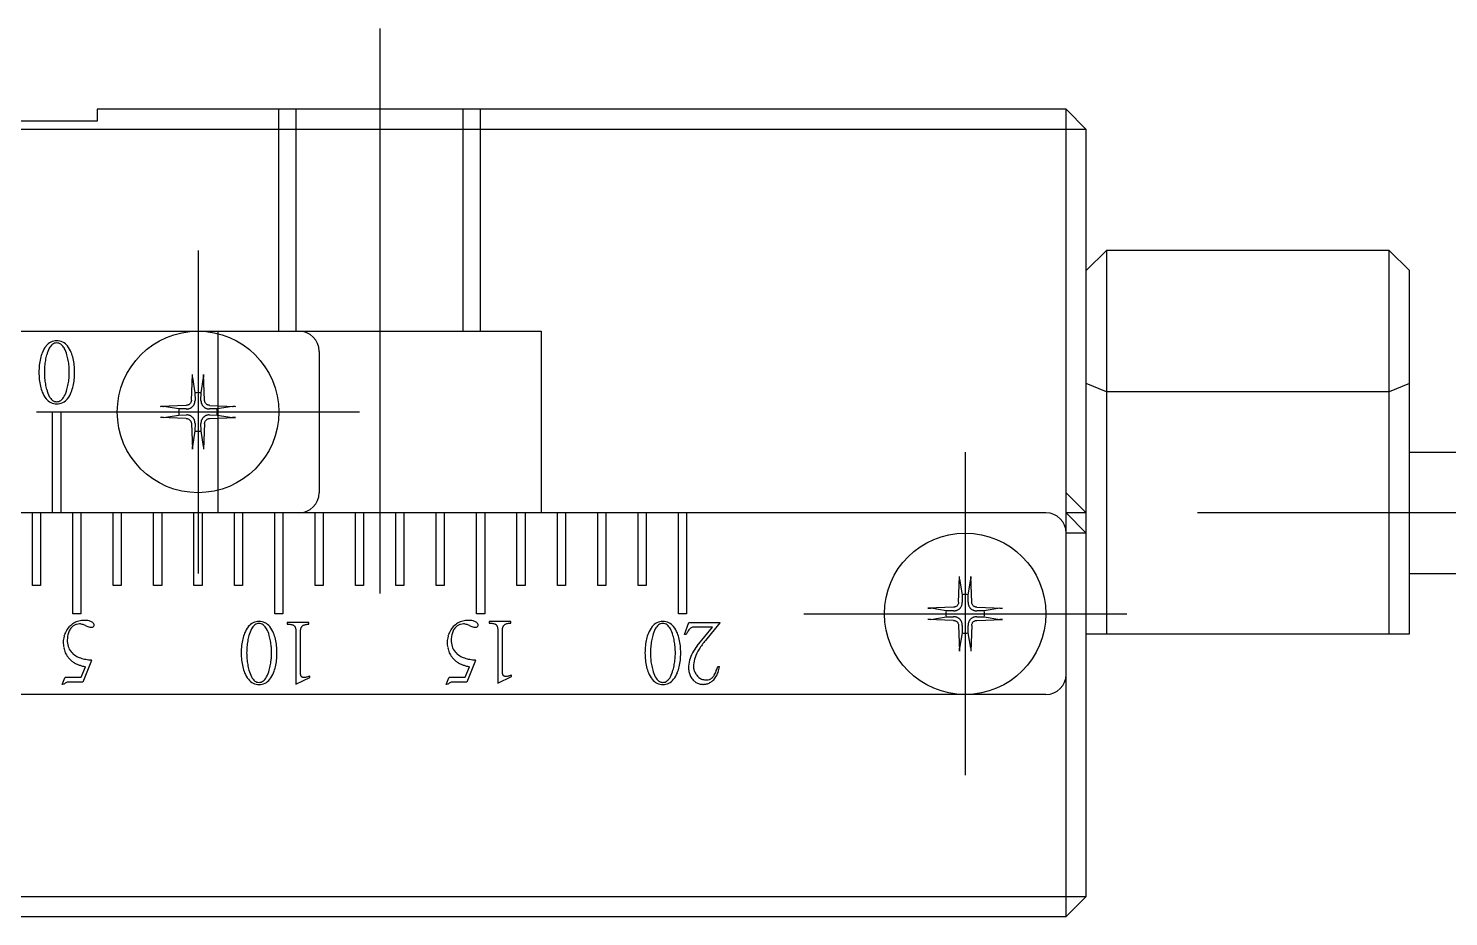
# Model space of a CAD drawing. Extents: x 1 to 209, y 0 to 188.
# Drawn here: x 103.41 to 138.58, y 165.63 to 187.63 of the extents above; entities that cross this region are included whole.
import ezdxf

# ---------------------------------------------------------------- set-up
doc = ezdxf.new("R2010")
doc.units = 0
doc.linetypes.add('CENTER', pattern=[50.8, 31.75, -6.35, 6.35, -6.35])
doc.linetypes.add('DASHED', pattern=[19.05, 12.7, -6.35])
doc.layers.get('0').update_dxf_attribs({"linetype": 'CONTINUOUS'})
doc.layers.add('CENTER', color=1, linetype='CENTER')

msp = doc.modelspace()

# ---------------------------------------------------------------- linework, layer by layer
at = {"color": 7, "linetype": 'CONTINUOUS'}
for p, q in [((129.107, 185.625), (105.107, 185.625)), ((105.107, 185.625), (105.107, 185.325)), ((129.607, 185.125), (129.107, 185.625)), ((129.107, 165.625), (129.107, 185.625)), ((129.607, 185.125), (69.607, 185.125)), ((105.107, 185.325), (94.107, 185.325)), ((129.607, 166.125), (129.607, 185.125)), ((130.107, 182.125), (129.607, 181.625)), ((137.107, 182.125), (130.107, 182.125)), ((130.107, 182.125), (130.107, 172.625)), ((137.607, 181.625), (137.107, 182.125)), ((137.107, 172.625), (137.107, 182.125)), ((137.607, 172.625), (137.607, 181.625)), ((89.107, 180.125), (110.107, 180.125)), ((110.607, 179.625), (110.607, 176.125)), ((107.444, 178.414), (107.469, 179.051)), ((107.468, 179.04), (107.469, 179.051)), ((107.468, 179.03), (107.468, 179.04)), ((107.468, 179.019), (107.468, 179.03)), ((107.745, 179.051), (107.745, 179.04)), ((107.769, 178.414), (107.745, 179.051)), ((107.745, 179.04), (107.745, 179.03)), ((107.745, 179.03), (107.745, 179.019)), ((107.468, 179.014), (107.468, 179.019)), ((107.468, 179.009), (107.468, 179.014)), ((107.468, 179), (107.468, 179.009)), ((107.468, 178.996), (107.468, 179)), ((107.468, 178.992), (107.468, 178.996)), ((107.469, 178.988), (107.468, 178.992)), ((107.469, 178.985), (107.469, 178.988)), ((107.469, 178.982), (107.469, 178.985)), ((107.47, 178.979), (107.469, 178.982)), ((107.47, 178.979), (107.529, 178.597)), ((107.684, 178.597), (107.743, 178.979)), ((107.744, 178.982), (107.743, 178.979)), ((107.745, 178.992), (107.744, 178.988)), ((107.744, 178.988), (107.744, 178.985)), ((107.744, 178.985), (107.744, 178.982)), ((107.745, 179.019), (107.745, 179.014)), ((107.745, 179.014), (107.745, 179.009)), ((107.745, 179.009), (107.745, 179)), ((107.745, 179), (107.745, 178.996)), ((107.745, 178.996), (107.745, 178.992)), ((130.107, 178.625), (129.607, 178.832)), ((137.607, 178.832), (137.107, 178.625)), ((107.406, 178.326), (107.397, 178.318)), ((107.414, 178.335), (107.406, 178.326)), ((107.421, 178.345), (107.414, 178.335)), ((107.428, 178.355), (107.421, 178.345)), ((107.433, 178.366), (107.428, 178.355)), ((107.438, 178.378), (107.433, 178.366)), ((107.441, 178.39), (107.438, 178.378)), ((107.443, 178.402), (107.441, 178.39)), ((107.444, 178.414), (107.443, 178.402)), ((107.529, 178.597), (107.534, 178.412)), ((107.679, 178.412), (107.684, 178.597)), ((107.77, 178.402), (107.769, 178.414)), ((107.772, 178.39), (107.77, 178.402)), ((107.775, 178.378), (107.772, 178.39)), ((107.78, 178.366), (107.775, 178.378)), ((107.785, 178.355), (107.78, 178.366)), ((107.792, 178.344), (107.785, 178.355)), ((107.799, 178.335), (107.792, 178.344)), ((107.807, 178.326), (107.799, 178.335)), ((107.816, 178.318), (107.807, 178.326)), ((137.107, 178.625), (130.107, 178.625)), ((104.007, 175.625), (104.007, 178.125)), ((104.007, 178.125), (104.207, 178.125)), ((104.207, 178.125), (104.207, 175.625)), ((107.317, 178.288), (106.681, 178.263)), ((106.681, 178.263), (106.691, 178.264)), ((106.691, 177.987), (106.681, 177.987)), ((107.317, 177.962), (106.681, 177.987)), ((106.691, 178.264), (106.702, 178.264)), ((106.702, 177.986), (106.691, 177.987)), ((106.702, 178.264), (106.712, 178.264)), ((106.712, 177.986), (106.702, 177.986)), ((106.712, 178.264), (106.717, 178.264)), ((106.717, 177.986), (106.712, 177.986)), ((106.717, 178.264), (106.722, 178.264)), ((106.722, 177.986), (106.717, 177.986)), ((106.722, 178.264), (106.732, 178.264)), ((106.732, 177.987), (106.722, 177.986)), ((106.732, 178.264), (106.736, 178.263)), ((106.736, 177.987), (106.732, 177.987)), ((106.736, 178.263), (106.74, 178.263)), ((106.74, 177.987), (106.736, 177.987)), ((106.74, 178.263), (106.744, 178.263)), ((106.744, 177.987), (106.74, 177.987)), ((106.744, 178.263), (106.747, 178.263)), ((106.747, 177.988), (106.744, 177.987)), ((106.747, 178.263), (106.75, 178.262)), ((106.75, 177.988), (106.747, 177.988)), ((106.75, 178.262), (106.753, 178.262)), ((106.753, 177.988), (106.75, 177.988)), ((107.134, 178.202), (106.753, 178.262)), ((106.753, 177.988), (107.134, 178.048)), ((107.319, 178.198), (107.134, 178.202)), ((107.134, 178.048), (107.319, 178.052)), ((107.329, 178.289), (107.317, 178.288)), ((107.342, 178.291), (107.329, 178.289)), ((107.354, 178.294), (107.342, 178.291)), ((107.365, 178.298), (107.354, 178.294)), ((107.377, 178.304), (107.365, 178.298)), ((107.387, 178.31), (107.377, 178.304)), ((107.397, 178.318), (107.387, 178.31)), ((107.826, 178.31), (107.816, 178.318)), ((107.837, 178.304), (107.826, 178.31)), ((107.848, 178.298), (107.837, 178.304)), ((107.86, 178.294), (107.848, 178.298)), ((107.872, 178.291), (107.86, 178.294)), ((107.884, 178.289), (107.872, 178.291)), ((107.896, 178.288), (107.884, 178.289)), ((108.079, 178.202), (107.894, 178.198)), ((107.894, 178.052), (108.079, 178.048)), ((107.896, 178.288), (108.533, 178.263)), ((107.896, 177.962), (108.533, 177.987)), ((108.461, 178.262), (108.079, 178.202)), ((108.079, 178.048), (108.461, 177.988)), ((108.461, 178.262), (108.463, 178.262)), ((108.463, 177.988), (108.461, 177.988)), ((108.463, 178.262), (108.466, 178.263)), ((108.466, 177.988), (108.463, 177.988)), ((108.466, 178.263), (108.47, 178.263)), ((108.47, 177.987), (108.466, 177.988)), ((108.47, 178.263), (108.473, 178.263)), ((108.473, 177.987), (108.47, 177.987)), ((108.473, 178.263), (108.477, 178.263)), ((108.477, 177.987), (108.473, 177.987)), ((108.477, 178.263), (108.482, 178.264)), ((108.482, 177.987), (108.477, 177.987)), ((108.482, 178.264), (108.491, 178.264)), ((108.491, 177.986), (108.482, 177.987)), ((108.491, 178.264), (108.496, 178.264)), ((108.496, 177.986), (108.491, 177.986)), ((108.496, 178.264), (108.501, 178.264)), ((108.501, 177.986), (108.496, 177.986)), ((108.501, 178.264), (108.512, 178.264)), ((108.512, 177.986), (108.501, 177.986)), ((108.512, 178.264), (108.522, 178.264)), ((108.522, 177.987), (108.512, 177.986)), ((108.522, 178.264), (108.533, 178.263)), ((108.533, 177.987), (108.522, 177.987)), ((107.317, 177.962), (107.329, 177.962)), ((107.329, 177.962), (107.341, 177.96)), ((107.341, 177.96), (107.353, 177.956)), ((107.353, 177.956), (107.365, 177.952)), ((107.365, 177.952), (107.376, 177.946)), ((107.376, 177.946), (107.387, 177.94)), ((107.387, 177.94), (107.397, 177.932)), ((107.397, 177.932), (107.406, 177.924)), ((107.406, 177.924), (107.414, 177.915)), ((107.414, 177.915), (107.421, 177.906)), ((107.421, 177.906), (107.428, 177.895)), ((107.428, 177.895), (107.433, 177.884)), ((107.433, 177.884), (107.438, 177.872)), ((107.438, 177.872), (107.441, 177.86)), ((107.441, 177.86), (107.443, 177.848)), ((107.443, 177.848), (107.444, 177.836)), ((107.444, 177.836), (107.469, 177.199)), ((107.529, 177.653), (107.47, 177.271)), ((107.534, 177.838), (107.529, 177.653)), ((107.684, 177.653), (107.679, 177.838)), ((107.743, 177.271), (107.684, 177.653)), ((107.769, 177.836), (107.745, 177.199)), ((107.769, 177.836), (107.77, 177.848)), ((107.77, 177.848), (107.772, 177.86)), ((107.772, 177.86), (107.775, 177.872)), ((107.775, 177.872), (107.78, 177.884)), ((107.78, 177.884), (107.785, 177.895)), ((107.785, 177.895), (107.792, 177.906)), ((107.792, 177.906), (107.799, 177.915)), ((107.799, 177.915), (107.807, 177.924)), ((107.807, 177.924), (107.816, 177.932)), ((107.816, 177.932), (107.826, 177.94)), ((107.826, 177.94), (107.836, 177.946)), ((107.836, 177.946), (107.848, 177.952)), ((107.848, 177.952), (107.859, 177.956)), ((107.859, 177.956), (107.871, 177.959)), ((107.871, 177.959), (107.884, 177.962)), ((107.884, 177.962), (107.896, 177.962)), ((107.469, 177.268), (107.47, 177.271)), ((107.743, 177.271), (107.744, 177.268)), ((107.468, 177.258), (107.469, 177.262)), ((107.468, 177.254), (107.468, 177.258)), ((107.468, 177.25), (107.468, 177.254)), ((107.468, 177.241), (107.468, 177.25)), ((107.468, 177.236), (107.468, 177.241)), ((107.468, 177.231), (107.468, 177.236)), ((107.468, 177.22), (107.468, 177.231)), ((107.468, 177.21), (107.468, 177.22)), ((107.469, 177.199), (107.468, 177.21)), ((107.469, 177.265), (107.469, 177.268)), ((107.469, 177.262), (107.469, 177.265)), ((107.744, 177.268), (107.744, 177.265)), ((107.744, 177.265), (107.744, 177.262)), ((107.744, 177.262), (107.745, 177.258)), ((107.745, 177.258), (107.745, 177.254)), ((107.745, 177.254), (107.745, 177.25)), ((107.745, 177.25), (107.745, 177.241)), ((107.745, 177.241), (107.745, 177.236)), ((107.745, 177.236), (107.745, 177.231)), ((107.745, 177.231), (107.745, 177.22)), ((107.745, 177.22), (107.745, 177.21)), ((107.745, 177.21), (107.745, 177.199)), ((137.607, 177.125), (150.607, 177.125)), ((129.607, 175.625), (129.107, 176.125)), ((128.607, 175.625), (70.607, 175.625)), ((103.507, 173.825), (103.507, 175.625)), ((103.707, 175.625), (103.707, 173.825)), ((104.507, 173.125), (104.507, 175.625)), ((104.707, 175.625), (104.707, 173.125)), ((105.507, 173.825), (105.507, 175.625)), ((105.707, 175.625), (105.707, 173.825)), ((106.507, 173.825), (106.507, 175.625)), ((106.707, 175.625), (106.707, 173.825)), ((107.507, 173.825), (107.507, 175.625)), ((107.707, 175.625), (107.707, 173.825)), ((108.507, 173.825), (108.507, 175.625)), ((108.707, 175.625), (108.707, 173.825)), ((109.507, 173.125), (109.507, 175.625)), ((109.707, 175.625), (109.707, 173.125)), ((110.507, 173.825), (110.507, 175.625)), ((110.707, 175.625), (110.707, 173.825)), ((111.507, 173.825), (111.507, 175.625)), ((111.707, 175.625), (111.707, 173.825)), ((112.507, 173.825), (112.507, 175.625)), ((112.707, 175.625), (112.707, 173.825)), ((113.507, 173.825), (113.507, 175.625)), ((113.707, 175.625), (113.707, 173.825)), ((114.507, 173.125), (114.507, 175.625)), ((114.707, 175.625), (114.707, 173.125)), ((115.507, 173.825), (115.507, 175.625)), ((115.707, 175.625), (115.707, 173.825)), ((116.507, 173.825), (116.507, 175.625)), ((116.707, 175.625), (116.707, 173.825)), ((117.507, 173.825), (117.507, 175.625)), ((117.707, 175.625), (117.707, 173.825)), ((118.507, 173.825), (118.507, 175.625)), ((118.707, 175.625), (118.707, 173.825)), ((119.507, 173.125), (119.507, 175.625)), ((119.707, 175.625), (119.707, 173.125)), ((129.607, 175.125), (129.107, 175.625)), ((129.607, 175.625), (129.107, 175.625)), ((129.607, 175.125), (129.107, 175.125)), ((129.107, 171.625), (129.107, 175.125)), ((137.607, 174.125), (150.607, 174.125)), ((103.707, 173.825), (103.507, 173.825)), ((105.707, 173.825), (105.507, 173.825)), ((106.707, 173.825), (106.507, 173.825)), ((107.707, 173.825), (107.507, 173.825)), ((108.707, 173.825), (108.507, 173.825)), ((110.707, 173.825), (110.507, 173.825)), ((111.707, 173.825), (111.507, 173.825)), ((112.707, 173.825), (112.507, 173.825)), ((113.707, 173.825), (113.507, 173.825)), ((115.707, 173.825), (115.507, 173.825)), ((116.707, 173.825), (116.507, 173.825)), ((117.707, 173.825), (117.507, 173.825)), ((118.707, 173.825), (118.507, 173.825)), ((126.444, 173.414), (126.469, 174.051)), ((126.468, 174.04), (126.469, 174.051)), ((126.468, 174.03), (126.468, 174.04)), ((126.468, 174.019), (126.468, 174.03)), ((126.468, 174.014), (126.468, 174.019)), ((126.468, 174.009), (126.468, 174.014)), ((126.468, 174), (126.468, 174.009)), ((126.468, 173.996), (126.468, 174)), ((126.468, 173.992), (126.468, 173.996)), ((126.469, 173.988), (126.468, 173.992)), ((126.469, 173.985), (126.469, 173.988)), ((126.469, 173.982), (126.469, 173.985)), ((126.47, 173.979), (126.469, 173.982)), ((126.47, 173.979), (126.529, 173.597)), ((126.684, 173.597), (126.743, 173.979)), ((126.744, 173.982), (126.743, 173.979)), ((126.745, 173.992), (126.744, 173.988)), ((126.744, 173.988), (126.744, 173.985)), ((126.744, 173.985), (126.744, 173.982)), ((126.745, 174.051), (126.745, 174.04)), ((126.769, 173.414), (126.745, 174.051)), ((126.745, 174.04), (126.745, 174.03)), ((126.745, 174.03), (126.745, 174.019)), ((126.745, 174.019), (126.745, 174.014)), ((126.745, 174.014), (126.745, 174.009)), ((126.745, 174.009), (126.745, 174)), ((126.745, 174), (126.745, 173.996)), ((126.745, 173.996), (126.745, 173.992)), ((126.443, 173.402), (126.441, 173.39)), ((126.444, 173.414), (126.443, 173.402)), ((126.529, 173.597), (126.534, 173.412)), ((126.679, 173.412), (126.684, 173.597)), ((126.77, 173.402), (126.769, 173.414)), ((126.772, 173.39), (126.77, 173.402)), ((104.707, 173.125), (104.507, 173.125)), ((109.707, 173.125), (109.507, 173.125)), ((114.707, 173.125), (114.507, 173.125)), ((119.707, 173.125), (119.507, 173.125)), ((126.317, 173.288), (125.681, 173.263)), ((125.681, 173.263), (125.691, 173.264)), ((125.691, 173.264), (125.702, 173.264)), ((125.702, 173.264), (125.712, 173.264)), ((125.712, 173.264), (125.717, 173.264)), ((125.717, 173.264), (125.722, 173.264)), ((125.722, 173.264), (125.732, 173.264)), ((125.732, 173.264), (125.736, 173.263)), ((125.736, 173.263), (125.74, 173.263)), ((125.74, 173.263), (125.744, 173.263)), ((125.744, 173.263), (125.747, 173.263)), ((125.747, 173.263), (125.75, 173.262)), ((125.75, 173.262), (125.753, 173.262)), ((126.134, 173.202), (125.753, 173.262)), ((126.319, 173.198), (126.134, 173.202)), ((126.134, 173.048), (126.319, 173.052)), ((126.329, 173.289), (126.317, 173.288)), ((126.342, 173.291), (126.329, 173.289)), ((126.354, 173.294), (126.342, 173.291)), ((126.365, 173.298), (126.354, 173.294)), ((126.377, 173.304), (126.365, 173.298)), ((126.387, 173.31), (126.377, 173.304)), ((126.397, 173.318), (126.387, 173.31)), ((126.406, 173.326), (126.397, 173.318)), ((126.414, 173.335), (126.406, 173.326)), ((126.421, 173.345), (126.414, 173.335)), ((126.428, 173.355), (126.421, 173.345)), ((126.433, 173.366), (126.428, 173.355)), ((126.438, 173.378), (126.433, 173.366)), ((126.441, 173.39), (126.438, 173.378)), ((126.775, 173.378), (126.772, 173.39)), ((126.78, 173.366), (126.775, 173.378)), ((126.785, 173.355), (126.78, 173.366)), ((126.792, 173.344), (126.785, 173.355)), ((126.799, 173.335), (126.792, 173.344)), ((126.807, 173.326), (126.799, 173.335)), ((126.816, 173.318), (126.807, 173.326)), ((126.826, 173.31), (126.816, 173.318)), ((126.837, 173.304), (126.826, 173.31)), ((126.848, 173.298), (126.837, 173.304)), ((126.86, 173.294), (126.848, 173.298)), ((126.872, 173.291), (126.86, 173.294)), ((126.884, 173.289), (126.872, 173.291)), ((126.896, 173.288), (126.884, 173.289)), ((127.079, 173.202), (126.894, 173.198)), ((126.894, 173.052), (127.079, 173.048)), ((126.896, 173.288), (127.533, 173.263)), ((127.461, 173.262), (127.079, 173.202)), ((127.461, 173.262), (127.463, 173.262)), ((127.463, 173.262), (127.466, 173.263)), ((127.466, 173.263), (127.47, 173.263)), ((127.47, 173.263), (127.473, 173.263)), ((127.473, 173.263), (127.477, 173.263)), ((127.477, 173.263), (127.482, 173.264)), ((127.482, 173.264), (127.491, 173.264)), ((127.491, 173.264), (127.496, 173.264)), ((127.496, 173.264), (127.501, 173.264)), ((127.501, 173.264), (127.512, 173.264)), ((127.512, 173.264), (127.522, 173.264)), ((127.522, 173.264), (127.533, 173.263)), ((110.355, 172.909), (109.819, 172.909)), ((109.819, 172.909), (109.819, 172.868)), ((109.819, 172.868), (109.841, 172.868)), ((109.841, 172.868), (109.863, 172.867)), ((109.863, 172.867), (109.885, 172.865)), ((109.885, 172.865), (109.906, 172.862)), ((109.906, 172.862), (109.927, 172.858)), ((109.927, 172.858), (109.946, 172.853)), ((109.946, 172.853), (109.955, 172.849)), ((109.955, 172.849), (109.964, 172.845)), ((109.964, 172.845), (109.973, 172.841)), ((109.973, 172.841), (109.982, 172.836)), ((109.982, 172.836), (109.988, 172.83)), ((109.988, 172.83), (109.994, 172.824)), ((109.994, 172.824), (110, 172.818)), ((110, 172.818), (110.005, 172.811)), ((110.005, 172.811), (110.01, 172.804)), ((110.01, 172.804), (110.014, 172.796)), ((110.014, 172.796), (110.017, 172.788)), ((110.017, 172.788), (110.02, 172.78)), ((110.02, 172.78), (110.025, 172.764)), ((110.025, 172.764), (110.028, 172.746)), ((110.028, 172.746), (110.03, 172.729)), ((110.03, 172.729), (110.03, 172.711)), ((110.03, 172.711), (110.03, 171.385)), ((110.145, 172.695), (110.147, 172.718)), ((110.147, 172.718), (110.151, 172.741)), ((110.151, 172.741), (110.153, 172.752)), ((110.153, 172.752), (110.156, 172.763)), ((110.156, 172.763), (110.16, 172.774)), ((110.16, 172.774), (110.164, 172.784)), ((110.164, 172.784), (110.169, 172.794)), ((110.169, 172.794), (110.175, 172.804)), ((110.175, 172.804), (110.182, 172.813)), ((110.182, 172.813), (110.189, 172.821)), ((110.189, 172.821), (110.197, 172.829)), ((110.197, 172.829), (110.206, 172.836)), ((110.206, 172.836), (110.212, 172.84)), ((110.212, 172.84), (110.22, 172.844)), ((110.22, 172.844), (110.236, 172.851)), ((110.236, 172.851), (110.254, 172.856)), ((110.254, 172.856), (110.273, 172.86)), ((110.273, 172.86), (110.293, 172.863)), ((110.293, 172.863), (110.314, 172.866)), ((110.314, 172.866), (110.334, 172.867)), ((110.334, 172.867), (110.355, 172.868)), ((110.355, 172.868), (110.355, 172.909)), ((115.355, 172.936), (114.819, 172.936)), ((114.819, 172.936), (114.819, 172.895)), ((114.819, 172.895), (114.841, 172.895)), ((114.841, 172.895), (114.863, 172.893)), ((114.863, 172.893), (114.885, 172.891)), ((114.885, 172.891), (114.906, 172.889)), ((114.906, 172.889), (114.927, 172.884)), ((114.927, 172.884), (114.946, 172.879)), ((114.946, 172.879), (114.955, 172.876)), ((114.955, 172.876), (114.964, 172.872)), ((114.964, 172.872), (114.973, 172.867)), ((114.973, 172.867), (114.982, 172.862)), ((114.982, 172.862), (114.988, 172.857)), ((114.988, 172.857), (114.994, 172.851)), ((114.994, 172.851), (115, 172.844)), ((115, 172.844), (115.005, 172.838)), ((115.005, 172.838), (115.01, 172.83)), ((115.01, 172.83), (115.014, 172.823)), ((115.014, 172.823), (115.017, 172.815)), ((115.017, 172.815), (115.02, 172.807)), ((115.02, 172.807), (115.025, 172.79)), ((115.025, 172.79), (115.028, 172.773)), ((115.028, 172.773), (115.03, 172.755)), ((115.03, 172.755), (115.03, 172.738)), ((115.03, 172.738), (115.03, 171.411)), ((115.145, 172.722), (115.147, 172.745)), ((115.145, 172.699), (115.145, 172.722)), ((115.145, 171.688), (115.145, 172.699)), ((115.147, 172.745), (115.151, 172.767)), ((115.151, 172.767), (115.153, 172.779)), ((115.153, 172.779), (115.156, 172.789)), ((115.156, 172.789), (115.16, 172.8)), ((115.16, 172.8), (115.164, 172.811)), ((115.164, 172.811), (115.169, 172.821)), ((115.169, 172.821), (115.175, 172.83)), ((115.175, 172.83), (115.182, 172.839)), ((115.182, 172.839), (115.189, 172.848)), ((115.189, 172.848), (115.197, 172.855)), ((115.197, 172.855), (115.206, 172.862)), ((115.206, 172.862), (115.212, 172.866)), ((115.212, 172.866), (115.22, 172.87)), ((115.22, 172.87), (115.236, 172.877)), ((115.236, 172.877), (115.254, 172.882)), ((115.254, 172.882), (115.273, 172.887)), ((115.273, 172.887), (115.293, 172.89)), ((115.293, 172.89), (115.314, 172.892)), ((115.314, 172.892), (115.334, 172.894)), ((115.334, 172.894), (115.355, 172.895)), ((115.355, 172.895), (115.355, 172.936)), ((119.658, 172.612), (119.764, 172.909)), ((119.764, 172.909), (120.53, 172.909)), ((120.353, 172.797), (119.896, 172.797)), ((119.971, 172.332), (120.353, 172.797)), ((120.53, 172.899), (120.175, 172.467)), ((120.53, 172.909), (120.53, 172.899)), ((125.691, 172.987), (125.681, 172.987)), ((126.317, 172.962), (125.681, 172.987)), ((125.702, 172.986), (125.691, 172.987)), ((125.712, 172.986), (125.702, 172.986)), ((125.717, 172.986), (125.712, 172.986)), ((125.722, 172.986), (125.717, 172.986)), ((125.732, 172.987), (125.722, 172.986)), ((125.736, 172.987), (125.732, 172.987)), ((125.74, 172.987), (125.736, 172.987)), ((125.744, 172.987), (125.74, 172.987)), ((125.747, 172.988), (125.744, 172.987)), ((125.75, 172.988), (125.747, 172.988)), ((125.753, 172.988), (125.75, 172.988)), ((125.753, 172.988), (126.134, 173.048)), ((126.317, 172.962), (126.329, 172.962)), ((126.329, 172.962), (126.341, 172.96)), ((126.341, 172.96), (126.353, 172.956)), ((126.353, 172.956), (126.365, 172.952)), ((126.365, 172.952), (126.376, 172.946)), ((126.376, 172.946), (126.387, 172.94)), ((126.387, 172.94), (126.397, 172.932)), ((126.397, 172.932), (126.406, 172.924)), ((126.406, 172.924), (126.414, 172.915)), ((126.414, 172.915), (126.421, 172.906)), ((126.421, 172.906), (126.428, 172.895)), ((126.428, 172.895), (126.433, 172.884)), ((126.433, 172.884), (126.438, 172.872)), ((126.438, 172.872), (126.441, 172.86)), ((126.441, 172.86), (126.443, 172.848)), ((126.443, 172.848), (126.444, 172.836)), ((126.444, 172.836), (126.469, 172.199)), ((126.534, 172.838), (126.529, 172.653)), ((126.684, 172.653), (126.679, 172.838)), ((126.769, 172.836), (126.745, 172.199)), ((126.769, 172.836), (126.77, 172.848)), ((126.77, 172.848), (126.772, 172.86)), ((126.772, 172.86), (126.775, 172.872)), ((126.775, 172.872), (126.78, 172.884)), ((126.78, 172.884), (126.785, 172.895)), ((126.785, 172.895), (126.792, 172.906)), ((126.792, 172.906), (126.799, 172.915)), ((126.799, 172.915), (126.807, 172.924)), ((126.807, 172.924), (126.816, 172.932)), ((126.816, 172.932), (126.826, 172.94)), ((126.826, 172.94), (126.836, 172.946)), ((126.836, 172.946), (126.848, 172.952)), ((126.848, 172.952), (126.859, 172.956)), ((126.859, 172.956), (126.871, 172.959)), ((126.871, 172.959), (126.884, 172.962)), ((126.884, 172.962), (126.896, 172.962)), ((126.896, 172.962), (127.533, 172.987)), ((127.079, 173.048), (127.461, 172.988)), ((127.463, 172.988), (127.461, 172.988)), ((127.466, 172.988), (127.463, 172.988)), ((127.47, 172.987), (127.466, 172.988)), ((127.473, 172.987), (127.47, 172.987)), ((127.477, 172.987), (127.473, 172.987)), ((127.482, 172.987), (127.477, 172.987)), ((127.491, 172.986), (127.482, 172.987)), ((127.496, 172.986), (127.491, 172.986)), ((127.501, 172.986), (127.496, 172.986)), ((127.512, 172.986), (127.501, 172.986)), ((127.522, 172.987), (127.512, 172.986)), ((127.533, 172.987), (127.522, 172.987)), ((110.145, 172.673), (110.145, 172.695)), ((110.145, 171.662), (110.145, 172.673)), ((119.698, 172.612), (119.658, 172.612)), ((126.529, 172.653), (126.47, 172.271)), ((126.743, 172.271), (126.684, 172.653)), ((129.607, 172.625), (137.607, 172.625)), ((126.468, 172.258), (126.469, 172.262)), ((126.468, 172.254), (126.468, 172.258)), ((126.468, 172.25), (126.468, 172.254)), ((126.468, 172.241), (126.468, 172.25)), ((126.468, 172.236), (126.468, 172.241)), ((126.468, 172.231), (126.468, 172.236)), ((126.468, 172.22), (126.468, 172.231)), ((126.468, 172.21), (126.468, 172.22)), ((126.469, 172.199), (126.468, 172.21)), ((126.469, 172.268), (126.47, 172.271)), ((126.469, 172.265), (126.469, 172.268)), ((126.469, 172.262), (126.469, 172.265)), ((126.743, 172.271), (126.744, 172.268)), ((126.744, 172.268), (126.744, 172.265)), ((126.744, 172.265), (126.744, 172.262)), ((126.744, 172.262), (126.745, 172.258)), ((126.745, 172.258), (126.745, 172.254)), ((126.745, 172.254), (126.745, 172.25)), ((126.745, 172.25), (126.745, 172.241)), ((126.745, 172.241), (126.745, 172.236)), ((126.745, 172.236), (126.745, 172.231)), ((126.745, 172.231), (126.745, 172.22)), ((126.745, 172.22), (126.745, 172.21)), ((126.745, 172.21), (126.745, 172.199)), ((104.712, 171.552), (104.822, 171.813)), ((104.97, 171.972), (104.756, 171.432)), ((110.145, 171.652), (110.145, 171.662)), ((110.145, 171.641), (110.145, 171.652)), ((114.221, 171.552), (114.331, 171.813)), ((114.48, 171.972), (114.266, 171.432)), ((115.145, 171.678), (115.145, 171.688)), ((115.145, 171.668), (115.145, 171.678)), ((115.146, 171.657), (115.145, 171.668)), ((115.148, 171.647), (115.146, 171.657)), ((115.15, 171.637), (115.148, 171.647)), ((120.393, 171.607), (120.414, 171.649)), ((120.483, 171.823), (120.524, 171.817)), ((104.241, 171.374), (104.308, 171.537)), ((104.286, 171.379), (104.241, 171.374)), ((104.341, 171.552), (104.712, 171.552)), ((104.756, 171.432), (104.383, 171.432)), ((110.03, 171.385), (110.375, 171.55)), ((110.146, 171.631), (110.145, 171.641)), ((110.148, 171.62), (110.146, 171.631)), ((110.15, 171.61), (110.148, 171.62)), ((110.153, 171.6), (110.15, 171.61)), ((110.156, 171.591), (110.153, 171.6)), ((110.161, 171.582), (110.156, 171.591)), ((110.166, 171.573), (110.161, 171.582)), ((110.17, 171.57), (110.166, 171.573)), ((110.173, 171.566), (110.17, 171.57)), ((110.177, 171.562), (110.173, 171.566)), ((110.181, 171.559), (110.177, 171.562)), ((110.185, 171.557), (110.181, 171.559)), ((110.189, 171.554), (110.185, 171.557)), ((110.194, 171.552), (110.189, 171.554)), ((110.198, 171.55), (110.194, 171.552)), ((110.203, 171.549), (110.198, 171.55)), ((110.208, 171.548), (110.203, 171.549)), ((110.218, 171.546), (110.208, 171.548)), ((110.228, 171.546), (110.218, 171.546)), ((110.247, 171.547), (110.228, 171.546)), ((110.266, 171.549), (110.247, 171.547)), ((110.285, 171.553), (110.266, 171.549)), ((110.303, 171.558), (110.285, 171.553)), ((110.34, 171.569), (110.303, 171.558)), ((110.375, 171.582), (110.34, 171.569)), ((110.375, 171.55), (110.375, 171.582)), ((113.751, 171.374), (113.818, 171.537)), ((113.795, 171.379), (113.751, 171.374)), ((113.85, 171.552), (114.221, 171.552)), ((114.266, 171.432), (113.893, 171.432)), ((115.03, 171.411), (115.375, 171.576)), ((115.153, 171.627), (115.15, 171.637)), ((115.156, 171.617), (115.153, 171.627)), ((115.161, 171.608), (115.156, 171.617)), ((115.166, 171.6), (115.161, 171.608)), ((115.17, 171.596), (115.166, 171.6)), ((115.173, 171.592), (115.17, 171.596)), ((115.177, 171.589), (115.173, 171.592)), ((115.181, 171.586), (115.177, 171.589)), ((115.185, 171.583), (115.181, 171.586)), ((115.189, 171.581), (115.185, 171.583)), ((115.194, 171.579), (115.189, 171.581)), ((115.198, 171.577), (115.194, 171.579)), ((115.203, 171.575), (115.198, 171.577)), ((115.208, 171.574), (115.203, 171.575)), ((115.218, 171.573), (115.208, 171.574)), ((115.228, 171.572), (115.218, 171.573)), ((115.247, 171.573), (115.228, 171.572)), ((115.266, 171.576), (115.247, 171.573)), ((115.285, 171.58), (115.266, 171.576)), ((115.303, 171.584), (115.285, 171.58)), ((115.34, 171.596), (115.303, 171.584)), ((115.375, 171.609), (115.34, 171.596)), ((115.375, 171.576), (115.375, 171.609)), ((128.607, 171.125), (70.607, 171.125)), ((69.607, 166.125), (129.607, 166.125)), ((129.107, 165.625), (129.607, 166.125)), ((70.107, 165.625), (129.107, 165.625))]:
    msp.add_line(p, q, dxfattribs=at)
at = {"color": 3, "linetype": 'DASHED'}
for p, q in [((109.607, 180.125), (109.607, 185.625)), ((110.04, 180.125), (110.04, 185.625)), ((114.174, 180.125), (114.174, 185.625)), ((114.607, 180.125), (114.607, 185.625)), ((108.107, 175.625), (108.107, 180.125)), ((108.107, 180.125), (116.107, 180.125)), ((116.107, 180.125), (116.107, 175.625))]:
    msp.add_line(p, q, dxfattribs=at)
at = {"color": 7, "linetype": 'CONTINUOUS'}
for centre in [(107.607, 178.125), (126.607, 173.125)]:
    msp.add_circle(centre, 2, dxfattribs=at)
for centre, radius, start, end in [((110.107, 179.625), 0.5, 0, 90), ((104.324, 179.374), 0.615, 141.322, 158.56), ((104.12, 179.535), 0.356, 116.2729, 141.1261), ((104.18, 179.568), 0.291, 126.7157, 152.2786), ((104.106, 179.552), 0.334, 89.2919, 115.2597), ((104.108, 179.655), 0.178, 89.5975, 125.2384), ((104.113, 179.551), 0.336, 64.7936, 90.6548), ((104.111, 179.657), 0.177, 54.7577, 90.348), ((104.038, 179.566), 0.293, 28.0577, 53.3426), ((104.099, 179.535), 0.356, 38.8739, 63.7271), ((103.894, 179.373), 0.617, 21.4624, 38.6555), ((104.991, 179.148), 1.322, 166.768, 174.0003), ((104.743, 179.206), 1.067, 158.4257, 166.7665), ((105.367, 179.127), 1.564, 169.8375, 175.1847), ((105.209, 179.155), 1.404, 164.0998, 169.8418), ((104.559, 179.362), 0.722, 151.8651, 165.7722), ((103.67, 179.362), 0.713, 14.5816, 28.6061), ((103.021, 179.15), 1.395, 10.4551, 16.2875), ((102.879, 179.125), 1.539, 4.9857, 10.449), ((103.451, 179.2), 1.093, 13.2098, 21.3991), ((103.216, 179.145), 1.334, 6.0315, 13.2001), ((105.357, 179.109), 1.69, 173.9893, 180.1283), ((105.341, 179.102), 1.674, 179.8807, 186.0387), ((105.593, 179.107), 1.791, 175.1774, 180.0578), ((105.467, 179.105), 1.665, 179.9697, 185.0017), ((102.682, 179.107), 1.738, 359.9442, 4.9832), ((102.827, 179.105), 1.593, 354.795, 0.0242), ((102.874, 179.109), 1.678, 359.881, 6.0309), ((102.906, 179.102), 1.646, 353.9099, 0.1105), ((104.989, 179.065), 1.32, 186.0471, 193.2628), ((104.749, 179.009), 1.073, 193.2882, 201.5696), ((105.368, 179.096), 1.566, 185.0093, 190.2518), ((105.313, 179.087), 1.51, 190.2609, 195.6321), ((104.609, 178.87), 0.774, 194.2709, 207.586), ((103.587, 178.883), 0.8, 332.3497, 345.2539), ((102.912, 179.096), 1.507, 343.9788, 349.4048), ((102.89, 179.099), 1.529, 349.4141, 354.7865), ((103.419, 179.022), 1.125, 338.7761, 346.7628), ((103.212, 179.07), 1.338, 346.7882, 353.9019), ((104.335, 178.843), 0.627, 201.378, 218.3895), ((104.122, 178.676), 0.356, 218.658, 243.5476), ((104.194, 178.652), 0.305, 207.3429, 232.1158), ((104.106, 178.659), 0.334, 244.6264, 270.6532), ((104.109, 178.551), 0.173, 233.6842, 270.279), ((104.11, 178.549), 0.171, 269.8353, 306.5002), ((104.114, 178.657), 0.332, 269.2937, 295.4267), ((104.022, 178.655), 0.308, 308.0346, 332.5067), ((104.096, 178.678), 0.359, 296.5466, 321.2478), ((103.872, 178.85), 0.642, 321.8067, 338.4258), ((107.32, 178.407), 0.214, 333.7006, 339.428), ((107.328, 178.404), 0.206, 339.386, 345.0043), ((107.318, 178.407), 0.216, 345.0596, 350.4557), ((107.607, 178.125), 0.479, 80.6957, 99.3043), ((107.311, 178.408), 0.222, 350.4292, 355.7575), ((107.321, 178.407), 0.212, 355.7311, 1.3135), ((107.892, 178.407), 0.213, 178.6874, 184.268), ((107.902, 178.408), 0.222, 184.2424, 189.5709), ((107.895, 178.407), 0.216, 189.5456, 194.9391), ((107.885, 178.404), 0.206, 194.9953, 200.6145), ((107.894, 178.407), 0.214, 200.572, 206.2994), ((107.607, 178.125), 0.479, 170.6957, 189.3043), ((107.324, 178.41), 0.213, 268.6874, 274.268), ((107.324, 177.84), 0.212, 85.7311, 91.3135), ((107.324, 178.42), 0.222, 274.2424, 279.5709), ((107.324, 177.83), 0.222, 80.4292, 85.7575), ((107.325, 178.414), 0.216, 279.5456, 284.9391), ((107.325, 177.836), 0.216, 75.0596, 80.4557), ((107.327, 178.404), 0.206, 284.9953, 290.6145), ((107.327, 177.846), 0.206, 69.386, 75.0043), ((107.324, 178.412), 0.214, 290.572, 296.2994), ((107.324, 177.838), 0.214, 63.7006, 69.428), ((107.33, 178.4), 0.201, 296.2694, 302.6116), ((107.33, 177.85), 0.201, 57.3884, 63.7306), ((107.326, 178.407), 0.209, 302.6454, 308.7756), ((107.326, 177.843), 0.209, 51.2249, 57.3542), ((107.33, 178.402), 0.202, 308.7204, 314.9342), ((107.33, 177.848), 0.202, 45.0678, 51.2775), ((107.33, 178.401), 0.202, 315.0678, 321.2775), ((107.33, 177.849), 0.202, 38.7204, 44.9342), ((107.324, 178.406), 0.209, 321.2249, 327.3542), ((107.324, 177.844), 0.209, 32.6454, 38.7756), ((107.332, 178.401), 0.201, 327.3884, 333.7306), ((107.881, 178.401), 0.201, 206.2694, 212.6116), ((107.889, 178.406), 0.209, 212.6454, 218.7756), ((107.889, 177.844), 0.209, 141.2249, 147.3542), ((107.883, 178.401), 0.202, 218.7204, 224.9342), ((107.883, 177.849), 0.202, 135.0678, 141.2775), ((107.883, 178.402), 0.202, 225.0678, 231.2775), ((107.883, 177.849), 0.202, 128.7204, 134.9342), ((107.888, 178.407), 0.209, 231.2249, 237.3542), ((107.888, 177.843), 0.209, 122.6454, 128.7756), ((107.883, 178.4), 0.201, 237.3884, 243.7306), ((107.883, 177.85), 0.201, 116.2694, 122.6116), ((107.889, 178.412), 0.214, 243.7006, 249.428), ((107.889, 177.838), 0.214, 110.572, 116.2994), ((107.886, 178.404), 0.206, 249.386, 255.0043), ((107.886, 177.846), 0.206, 104.9953, 110.6145), ((107.888, 178.414), 0.216, 255.0596, 260.4557), ((107.888, 177.836), 0.216, 99.5456, 104.9391), ((107.89, 178.42), 0.222, 260.4292, 265.7575), ((107.89, 177.83), 0.222, 94.2424, 99.5709), ((107.889, 178.41), 0.212, 265.7311, 271.3135), ((107.889, 177.84), 0.213, 88.6874, 94.268), ((107.607, 178.125), 0.479, 350.6957, 9.3043), ((107.332, 177.849), 0.201, 26.2694, 32.6116), ((107.32, 177.843), 0.214, 20.572, 26.2994), ((107.328, 177.846), 0.206, 14.9953, 20.6145), ((107.318, 177.843), 0.216, 9.5456, 14.9391), ((107.607, 178.125), 0.479, 260.6957, 279.3043), ((107.311, 177.842), 0.222, 4.2424, 9.5709), ((107.321, 177.843), 0.213, 358.6874, 4.268), ((107.892, 177.843), 0.212, 175.7311, 181.3135), ((107.902, 177.842), 0.222, 170.4292, 175.7575), ((107.895, 177.843), 0.216, 165.0596, 170.4557), ((107.885, 177.846), 0.206, 159.386, 165.0043), ((107.894, 177.843), 0.214, 153.7006, 159.428), ((107.881, 177.849), 0.201, 147.3884, 153.7306), ((110.107, 176.125), 0.5, 270, 0), ((128.607, 175.125), 0.5, 360, 90), ((126.607, 173.125), 0.479, 80.6957, 99.3043), ((126.321, 173.407), 0.212, 355.7311, 1.3135), ((126.892, 173.407), 0.213, 178.6874, 184.268), ((126.607, 173.125), 0.479, 170.6957, 189.3043), ((126.324, 173.41), 0.213, 268.6874, 274.268), ((126.324, 172.84), 0.212, 85.7311, 91.3135), ((126.324, 173.42), 0.222, 274.2424, 279.5709), ((126.324, 172.83), 0.222, 80.4292, 85.7575), ((126.325, 173.414), 0.216, 279.5456, 284.9391), ((126.327, 173.404), 0.206, 284.9953, 290.6145), ((126.324, 173.412), 0.214, 290.572, 296.2994), ((126.33, 173.4), 0.201, 296.2694, 302.6116), ((126.326, 173.407), 0.209, 302.6454, 308.7756), ((126.33, 173.402), 0.202, 308.7204, 314.9342), ((126.33, 173.401), 0.202, 315.0678, 321.2775), ((126.324, 173.406), 0.209, 321.2249, 327.3542), ((126.332, 173.401), 0.201, 327.3884, 333.7306), ((126.32, 173.407), 0.214, 333.7006, 339.428), ((126.328, 173.404), 0.206, 339.386, 345.0043), ((126.318, 173.407), 0.216, 345.0596, 350.4557), ((126.311, 173.408), 0.222, 350.4292, 355.7575), ((126.902, 173.408), 0.222, 184.2424, 189.5709), ((126.895, 173.407), 0.216, 189.5456, 194.9391), ((126.885, 173.404), 0.206, 194.9953, 200.6145), ((126.894, 173.407), 0.214, 200.572, 206.2994), ((126.881, 173.401), 0.201, 206.2694, 212.6116), ((126.889, 173.406), 0.209, 212.6454, 218.7756), ((126.883, 173.401), 0.202, 218.7204, 224.9342), ((126.883, 173.402), 0.202, 225.0678, 231.2775), ((126.888, 173.407), 0.209, 231.2249, 237.3542), ((126.883, 173.4), 0.201, 237.3884, 243.7306), ((126.889, 173.412), 0.214, 243.7006, 249.428), ((126.886, 173.404), 0.206, 249.386, 255.0043), ((126.888, 173.414), 0.216, 255.0596, 260.4557), ((126.89, 173.42), 0.222, 260.4292, 265.7575), ((126.89, 172.83), 0.222, 94.2424, 99.5709), ((126.889, 173.41), 0.212, 265.7311, 271.3135), ((126.889, 172.84), 0.213, 88.6874, 94.268), ((126.607, 173.125), 0.479, 350.6957, 9.3043), ((104.825, 172.427), 0.556, 136.7918, 151.0148), ((104.806, 172.517), 0.433, 154.0754, 168.3685), ((104.716, 172.56), 0.332, 136.8732, 153.9198), ((104.78, 172.469), 0.493, 120.7739, 136.7817), ((104.691, 172.576), 0.303, 121.5113, 135.9675), ((104.769, 172.482), 0.477, 104.1459, 120.5209), ((104.672, 172.605), 0.269, 105.6366, 121.3182), ((104.679, 172.579), 0.295, 90.7211, 105.4421), ((104.793, 172.381), 0.581, 89.6263, 103.9812), ((104.672, 172.667), 0.208, 77.9993, 89.3203), ((104.635, 172.484), 0.394, 70.7805, 78.1713), ((104.536, 172.197), 0.698, 65.8334, 70.8777), ((104.804, 172.442), 0.521, 78.2451, 90.7659), ((105.075, 173.399), 0.62, 245.85, 251.6275), ((105.006, 173.191), 0.4, 251.5675, 259.3119), ((104.867, 172.737), 0.218, 56.1652, 78.5243), ((104.98, 173.05), 0.257, 259.2315, 269.6241), ((104.981, 172.859), 0.066, 268.0277, 295.4071), ((104.913, 172.813), 0.13, 39.3474, 54.6593), ((104.991, 172.836), 0.0408, 297.1293, 334.954), ((104.923, 172.821), 0.117, 21.5057, 39.093), ((104.961, 172.848), 0.0728, 336.281, 1.8872), ((105.018, 172.858), 0.015, 11.5786, 25.2913), ((104.997, 172.853), 0.0361, 4.316, 11.9442), ((104.959, 172.85), 0.0745, 359.7689, 4.4732), ((109.334, 172.423), 0.615, 141.322, 158.56), ((109.13, 172.584), 0.356, 116.2729, 141.1261), ((109.569, 172.412), 0.722, 151.8651, 165.7722), ((109.189, 172.617), 0.291, 126.7157, 152.2786), ((109.115, 172.601), 0.334, 89.2919, 115.2597), ((109.118, 172.705), 0.178, 89.5975, 125.2384), ((109.123, 172.6), 0.336, 64.7936, 90.6548), ((109.121, 172.706), 0.177, 54.7577, 90.348), ((109.048, 172.615), 0.293, 28.0577, 53.3426), ((109.109, 172.584), 0.356, 38.8739, 63.7271), ((108.68, 172.412), 0.713, 14.5816, 28.6061), ((108.904, 172.422), 0.617, 21.4624, 38.6555), ((114.335, 172.427), 0.556, 136.7918, 151.0148), ((114.316, 172.517), 0.433, 154.0754, 168.3685), ((114.225, 172.56), 0.332, 136.8732, 153.9198), ((114.289, 172.469), 0.493, 120.7739, 136.7817), ((114.201, 172.576), 0.303, 121.5113, 135.9675), ((114.279, 172.482), 0.477, 104.1459, 120.5209), ((114.182, 172.605), 0.269, 105.6366, 121.3182), ((114.188, 172.579), 0.295, 90.7211, 105.4421), ((114.303, 172.381), 0.581, 89.6263, 103.9812), ((114.182, 172.667), 0.208, 77.9993, 89.3203), ((114.145, 172.484), 0.394, 70.7805, 78.1713), ((114.046, 172.197), 0.698, 65.8334, 70.8777), ((114.314, 172.442), 0.521, 78.2451, 90.7659), ((114.585, 173.399), 0.62, 245.85, 251.6275), ((114.516, 173.191), 0.4, 251.5675, 259.3119), ((114.377, 172.737), 0.218, 56.1652, 78.5243), ((114.49, 173.05), 0.257, 259.2315, 269.6241), ((114.491, 172.859), 0.066, 268.0277, 295.4071), ((114.423, 172.813), 0.13, 39.3474, 54.6593), ((114.5, 172.836), 0.0408, 297.1293, 334.954), ((114.433, 172.821), 0.117, 21.5057, 39.093), ((114.471, 172.848), 0.0728, 336.281, 1.8872), ((114.528, 172.858), 0.015, 11.5786, 25.2913), ((114.507, 172.853), 0.0361, 4.316, 11.9442), ((114.469, 172.85), 0.0745, 359.7689, 4.4732), ((119.334, 172.423), 0.615, 141.322, 158.56), ((119.13, 172.584), 0.356, 116.2729, 141.1261), ((119.569, 172.412), 0.722, 151.8651, 165.7722), ((119.189, 172.617), 0.291, 126.7157, 152.2786), ((119.115, 172.601), 0.334, 89.2919, 115.2597), ((119.118, 172.705), 0.178, 89.5975, 125.2384), ((119.123, 172.6), 0.336, 64.7936, 90.6548), ((119.121, 172.706), 0.177, 54.7577, 90.348), ((119.048, 172.615), 0.293, 28.0577, 53.3426), ((119.109, 172.584), 0.356, 38.8739, 63.7271), ((118.68, 172.412), 0.713, 14.5816, 28.6061), ((118.904, 172.422), 0.617, 21.4624, 38.6555), ((120.252, 172.384), 0.596, 144.6336, 150.2183), ((119.922, 172.62), 0.19, 133.2265, 145.1433), ((119.875, 172.68), 0.114, 118.775, 136.587), ((119.883, 172.664), 0.132, 102.3604, 118.5053), ((119.895, 172.609), 0.188, 89.5768, 102.2782), ((126.325, 172.836), 0.216, 75.0596, 80.4557), ((126.327, 172.846), 0.206, 69.386, 75.0043), ((126.324, 172.838), 0.214, 63.7006, 69.428), ((126.33, 172.85), 0.201, 57.3884, 63.7306), ((126.326, 172.843), 0.209, 51.2249, 57.3542), ((126.33, 172.848), 0.202, 45.0678, 51.2775), ((126.33, 172.849), 0.202, 38.7204, 44.9342), ((126.324, 172.844), 0.209, 32.6454, 38.7756), ((126.332, 172.849), 0.201, 26.2694, 32.6116), ((126.32, 172.843), 0.214, 20.572, 26.2994), ((126.328, 172.846), 0.206, 14.9953, 20.6145), ((126.318, 172.843), 0.216, 9.5456, 14.9391), ((126.311, 172.842), 0.222, 4.2424, 9.5709), ((126.321, 172.843), 0.213, 358.6874, 4.268), ((126.892, 172.843), 0.212, 175.7311, 181.3135), ((126.902, 172.842), 0.222, 170.4292, 175.7575), ((126.895, 172.843), 0.216, 165.0596, 170.4557), ((126.885, 172.846), 0.206, 159.386, 165.0043), ((126.894, 172.843), 0.214, 153.7006, 159.428), ((126.881, 172.849), 0.201, 147.3884, 153.7306), ((126.889, 172.844), 0.209, 141.2249, 147.3542), ((126.883, 172.849), 0.202, 135.0678, 141.2775), ((126.883, 172.849), 0.202, 128.7204, 134.9342), ((126.888, 172.843), 0.209, 122.6454, 128.7756), ((126.883, 172.85), 0.201, 116.2694, 122.6116), ((126.889, 172.838), 0.214, 110.572, 116.2994), ((126.886, 172.846), 0.206, 104.9953, 110.6145), ((126.888, 172.836), 0.216, 99.5456, 104.9391), ((104.908, 172.412), 0.639, 165.7632, 178.7145), ((104.963, 172.417), 0.694, 179.2215, 190.7983), ((104.815, 172.434), 0.544, 151.19, 165.6305), ((105.021, 172.472), 0.651, 168.3503, 179.2247), ((104.883, 172.468), 0.514, 178.4839, 196.8828), ((110.001, 172.198), 1.322, 166.768, 174.0003), ((109.753, 172.256), 1.067, 158.4257, 166.7665), ((110.377, 172.176), 1.564, 169.8375, 175.1847), ((110.219, 172.205), 1.404, 164.0998, 169.8418), ((108.031, 172.2), 1.395, 10.4551, 16.2875), ((107.889, 172.174), 1.539, 4.9857, 10.449), ((108.461, 172.249), 1.093, 13.2098, 21.3991), ((108.226, 172.195), 1.334, 6.0315, 13.2001), ((114.418, 172.412), 0.639, 165.7632, 178.7145), ((114.473, 172.417), 0.694, 179.2215, 190.7983), ((114.325, 172.434), 0.544, 151.19, 165.6305), ((114.53, 172.472), 0.651, 168.3503, 179.2247), ((114.393, 172.468), 0.514, 178.4839, 196.8828), ((120.001, 172.198), 1.322, 166.768, 174.0003), ((119.753, 172.256), 1.067, 158.4257, 166.7665), ((120.377, 172.176), 1.564, 169.8375, 175.1847), ((120.219, 172.205), 1.404, 164.0998, 169.8418), ((118.031, 172.2), 1.395, 10.4551, 16.2875), ((117.889, 172.174), 1.539, 4.9857, 10.449), ((118.461, 172.249), 1.093, 13.2098, 21.3991), ((118.226, 172.195), 1.334, 6.0315, 13.2001), ((120.955, 171.977), 1.408, 150.0594, 153.2025), ((121.719, 171.193), 2.001, 140.461, 148.23), ((126.607, 173.125), 0.479, 260.6957, 279.3043), ((104.841, 172.394), 0.57, 190.8892, 204.1023), ((104.816, 172.385), 0.543, 204.2446, 217.8899), ((104.874, 172.436), 0.62, 218.2978, 226.5808), ((104.768, 172.436), 0.395, 197.3246, 219.2769), ((104.814, 172.479), 0.458, 219.8178, 239.7095), ((104.906, 172.628), 0.633, 239.2808, 250.5721), ((104.954, 172.763), 0.776, 250.6148, 260.4628), ((104.994, 173.005), 1.021, 260.4715, 268.6731), ((110.367, 172.159), 1.69, 173.9893, 180.1283), ((110.351, 172.152), 1.674, 179.8807, 186.0387), ((110.603, 172.157), 1.791, 175.1774, 180.0578), ((110.477, 172.154), 1.665, 179.9697, 185.0017), ((110.378, 172.146), 1.566, 185.0093, 190.2518), ((107.9, 172.149), 1.529, 349.4141, 354.7865), ((107.692, 172.157), 1.738, 359.9442, 4.9832), ((107.837, 172.154), 1.593, 354.795, 0.0242), ((107.884, 172.159), 1.678, 359.881, 6.0309), ((107.916, 172.152), 1.646, 353.9099, 0.1105), ((114.351, 172.394), 0.57, 190.8892, 204.1023), ((114.326, 172.385), 0.543, 204.2446, 217.8899), ((114.384, 172.436), 0.62, 218.2978, 226.5808), ((114.278, 172.436), 0.395, 197.3246, 219.2769), ((114.324, 172.479), 0.458, 219.8178, 239.7095), ((114.416, 172.628), 0.633, 239.2808, 250.5721), ((114.463, 172.763), 0.776, 250.6148, 260.4628), ((114.504, 173.005), 1.021, 260.4715, 268.6731), ((120.367, 172.159), 1.69, 173.9893, 180.1283), ((120.351, 172.152), 1.674, 179.8807, 186.0387), ((120.603, 172.157), 1.791, 175.1774, 180.0578), ((120.477, 172.154), 1.665, 179.9697, 185.0017), ((120.378, 172.146), 1.566, 185.0093, 190.2518), ((117.9, 172.149), 1.529, 349.4141, 354.7865), ((117.692, 172.157), 1.738, 359.9442, 4.9832), ((117.837, 172.154), 1.593, 354.795, 0.0242), ((117.884, 172.159), 1.678, 359.881, 6.0309), ((117.916, 172.152), 1.646, 353.9099, 0.1105), ((120.584, 171.766), 0.829, 151.9297, 165.5693), ((120.772, 171.664), 1.043, 140.14, 151.8365), ((120.537, 171.813), 0.661, 159.4358, 175.7466), ((120.985, 171.645), 1.139, 148.1596, 159.4846), ((104.831, 172.39), 0.558, 226.6126, 235.5054), ((104.819, 172.374), 0.538, 235.5472, 244.6615), ((104.827, 172.362), 0.53, 243.3872, 250.1611), ((105.044, 172.956), 1.163, 250.0124, 254.0248), ((105.331, 173.95), 2.197, 253.9631, 256.5892), ((104.97, 171.982), 0.00178, 13.6323, 92.6279), ((104.925, 171.987), 0.0479, 340.8609, 349.2763), ((104.963, 171.98), 0.0092, 347.2044, 12.7956), ((109.999, 172.114), 1.32, 186.0471, 193.2628), ((109.759, 172.058), 1.073, 193.2882, 201.5696), ((109.345, 171.892), 0.627, 201.378, 218.3895), ((110.323, 172.136), 1.51, 190.2609, 195.6321), ((109.619, 171.92), 0.774, 194.2709, 207.586), ((108.597, 171.933), 0.8, 332.3497, 345.2539), ((107.922, 172.145), 1.507, 343.9788, 349.4048), ((108.882, 171.9), 0.642, 321.8067, 338.4258), ((108.429, 172.071), 1.125, 338.7761, 346.7628), ((108.222, 172.119), 1.338, 346.7882, 353.9019), ((114.341, 172.39), 0.558, 226.6126, 235.5054), ((114.329, 172.374), 0.538, 235.5472, 244.6615), ((114.336, 172.362), 0.53, 243.3872, 250.1611), ((114.554, 172.956), 1.163, 250.0124, 254.0248), ((114.841, 173.95), 2.197, 253.9631, 256.5892), ((114.48, 171.982), 0.00178, 13.6323, 92.6279), ((114.435, 171.987), 0.0479, 340.8609, 349.2763), ((114.473, 171.98), 0.0092, 347.2044, 12.7956), ((119.999, 172.114), 1.32, 186.0471, 193.2628), ((119.759, 172.058), 1.073, 193.2882, 201.5696), ((119.345, 171.892), 0.627, 201.378, 218.3895), ((120.323, 172.136), 1.51, 190.2609, 195.6321), ((119.619, 171.92), 0.774, 194.2709, 207.586), ((118.597, 171.933), 0.8, 332.3497, 345.2539), ((117.922, 172.145), 1.507, 343.9788, 349.4048), ((118.882, 171.9), 0.642, 321.8067, 338.4258), ((118.429, 172.071), 1.125, 338.7761, 346.7628), ((118.222, 172.119), 1.338, 346.7882, 353.9019), ((120.528, 171.783), 0.771, 165.732, 180.0514), ((120.261, 171.78), 0.504, 179.7279, 192.6493), ((120.166, 171.76), 0.407, 192.8301, 207.765), ((120.251, 171.837), 0.374, 176.2219, 189.0537), ((120.238, 171.835), 0.361, 189.1763, 202.326), ((120.276, 171.852), 0.402, 202.4054, 214.6466), ((118.595, 172.446), 1.986, 336.3322, 338.5817), ((119.943, 171.865), 0.576, 328.0489, 340.7352), ((115.402, 173.706), 5.418, 338.5052, 339.6588), ((119.666, 171.962), 0.87, 340.7364, 350.373), ((104.429, 171.259), 0.187, 127.1607, 140.255), ((104.323, 171.533), 0.0151, 127.0574, 164.0647), ((104.33, 171.523), 0.0281, 101.4538, 125.805), ((104.391, 171.31), 0.123, 109.8018, 127.0841), ((104.34, 171.478), 0.0733, 89.1351, 101.9708), ((104.383, 171.328), 0.103, 89.9573, 109.456), ((109.132, 171.726), 0.356, 218.658, 243.5476), ((109.204, 171.701), 0.305, 207.3429, 232.1158), ((109.116, 171.708), 0.334, 244.6264, 270.6532), ((109.119, 171.6), 0.173, 233.6842, 270.279), ((109.12, 171.598), 0.171, 269.8353, 306.5002), ((109.124, 171.707), 0.332, 269.2937, 295.4267), ((109.032, 171.704), 0.308, 308.0346, 332.5067), ((109.106, 171.728), 0.359, 296.5466, 321.2478), ((113.939, 171.259), 0.187, 127.1607, 140.255), ((113.832, 171.533), 0.0151, 127.0574, 164.0647), ((113.84, 171.523), 0.0281, 101.4538, 125.805), ((113.901, 171.31), 0.123, 109.8018, 127.0841), ((113.849, 171.478), 0.0733, 89.1351, 101.9708), ((113.893, 171.328), 0.103, 89.9573, 109.456), ((119.132, 171.726), 0.356, 218.658, 243.5476), ((119.204, 171.701), 0.305, 207.3429, 232.1158), ((119.116, 171.708), 0.334, 244.6264, 270.6532), ((119.119, 171.6), 0.173, 233.6842, 270.279), ((119.12, 171.598), 0.171, 269.8353, 306.5002), ((119.124, 171.707), 0.332, 269.2937, 295.4267), ((119.032, 171.704), 0.308, 308.0346, 332.5067), ((119.106, 171.728), 0.359, 296.5466, 321.2478), ((120.159, 171.758), 0.4, 207.9732, 223.1021), ((120.13, 171.735), 0.363, 223.5924, 238.3948), ((120.105, 171.696), 0.317, 238.6281, 254.8604), ((120.213, 171.796), 0.319, 212.8131, 231.2558), ((120.182, 171.76), 0.272, 231.7201, 252.2767), ((120.112, 171.728), 0.35, 255.0868, 270.2803), ((120.198, 171.82), 0.334, 252.6525, 270.5576), ((120.114, 171.776), 0.398, 269.9373, 276.4128), ((120.118, 171.74), 0.362, 276.4208, 283.6375), ((120.203, 171.688), 0.202, 269.5516, 290.9653), ((120.123, 171.721), 0.342, 283.6429, 298.3041), ((120.2, 171.692), 0.206, 291.5948, 312.6348), ((120.106, 171.75), 0.375, 298.4884, 312.2517), ((120.134, 171.761), 0.302, 312.9391, 329.2691), ((120.074, 171.785), 0.423, 312.3214, 327.9228), ((128.607, 171.625), 0.5, 270, 360)]:
    msp.add_arc(centre, radius, start, end, dxfattribs=at)
at = {"layer": 'CENTER', "color": 1, "linetype": 'CENTER'}
for p, q in [((112.107, 187.625), (112.107, 173.625)), ((107.607, 182.125), (107.607, 174.125)), ((103.607, 178.125), (111.607, 178.125)), ((126.607, 177.125), (126.607, 169.125)), ((164.107, 175.625), (127.607, 175.625)), ((122.607, 173.125), (130.607, 173.125))]:
    msp.add_line(p, q, dxfattribs=at)

doc.saveas('drawing.dxf')
